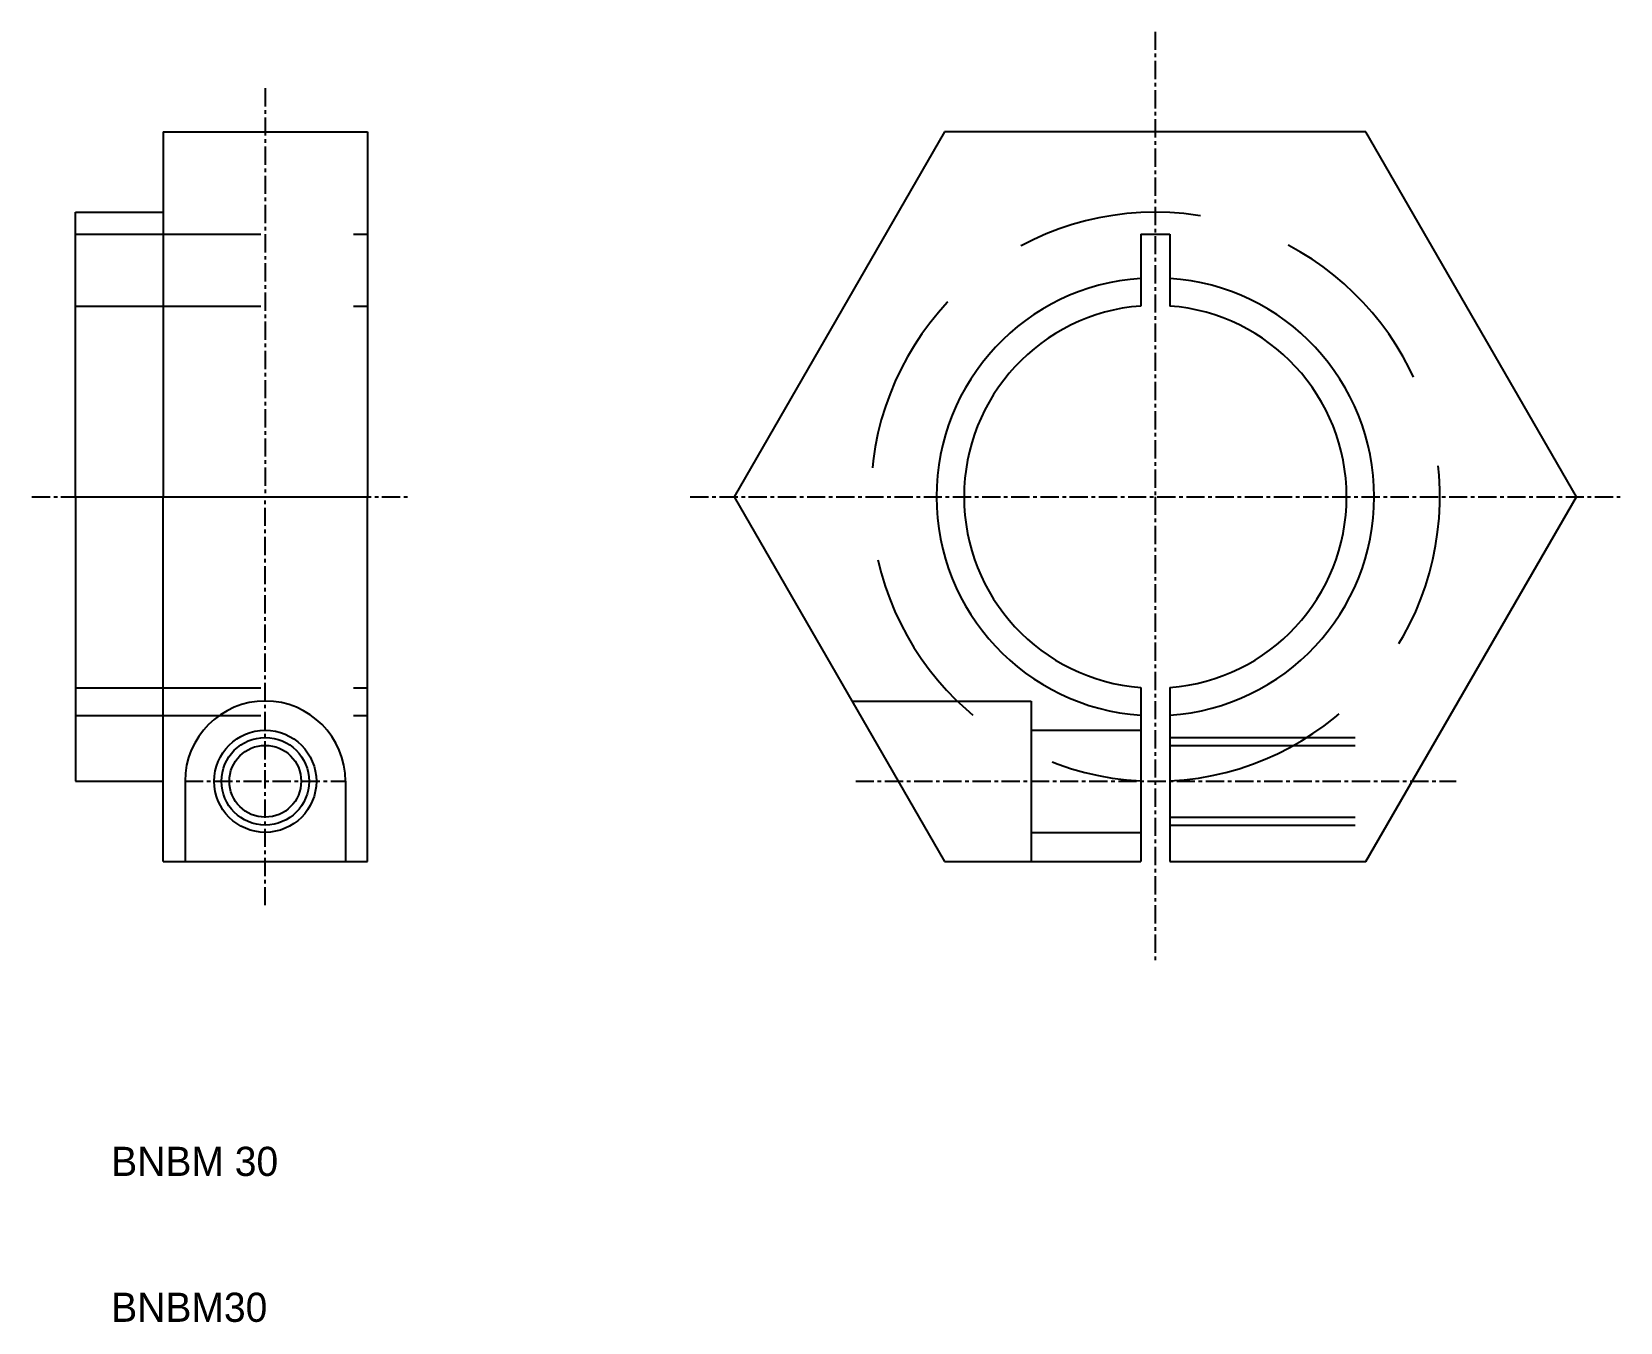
# Model space of a CAD drawing. Extents: x 106 to 215, y 65 to 153.
import ezdxf

# ---------------------------------------------------------------- set-up
doc = ezdxf.new("R2010")
doc.units = 0
doc.linetypes.add('CENTER', pattern=[2, 1.25, -0.25, 0.25, -0.25])
doc.linetypes.add('DASHED', pattern=[19.05, 12.7, -6.35])
doc.layers.get('0').update_dxf_attribs({"linetype": 'CONTINUOUS'})
doc.layers.add('CENTER', color=1, linetype='CENTER')

msp = doc.modelspace()

# ---------------------------------------------------------------- linework, layer by layer
for p, q in [((115.39, 146.09), (129.39, 146.09)), ((115.39, 146.09), (115.39, 140.59)), ((129.39, 146.09), (129.39, 121.09)), ((168.95, 146.09), (154.52, 121.09)), ((197.82, 146.09), (168.95, 146.09)), ((212.25, 121.09), (197.82, 146.09)), ((109.39, 121.09), (109.39, 140.59)), ((109.39, 140.59), (115.39, 140.59)), ((115.39, 140.59), (115.39, 121.09)), ((182.39, 139.09), (182.39, 134.16)), ((182.39, 139.09), (184.39, 139.09)), ((184.39, 139.09), (184.39, 134.16)), ((109.39, 121.09), (129.39, 121.09)), ((109.39, 121.09), (109.39, 101.59)), ((115.39, 101.59), (115.39, 121.09)), ((129.39, 96.09), (129.39, 121.09)), ((154.52, 121.09), (168.95, 96.09)), ((197.82, 96.09), (212.25, 121.09)), ((182.39, 108.02), (182.39, 96.09)), ((184.39, 108.02), (184.39, 96.09)), ((109.39, 101.59), (115.39, 101.59)), ((115.39, 96.09), (115.39, 101.59)), ((116.89, 101.59), (116.89, 96.09)), ((127.89, 101.59), (127.89, 96.09)), ((115.39, 96.09), (129.39, 96.09)), ((168.95, 96.09), (182.39, 96.09)), ((184.39, 96.09), (197.82, 96.09))]:
    msp.add_line(p, q)
at = {"color": 3, "linetype": 'DASHED'}
for p, q in [((109.39, 139.09), (129.39, 139.09)), ((109.39, 134.16), (129.39, 134.16)), ((109.39, 107.99), (129.39, 107.99)), ((162.6, 107.09), (174.89, 107.09)), ((174.89, 107.09), (174.89, 96.09)), ((109.39, 106.09), (129.39, 106.09)), ((174.89, 105.09), (182.39, 105.09)), ((184.39, 104.59), (202.73, 104.59)), ((184.39, 104.05), (202.42, 104.05)), ((184.39, 99.13), (199.58, 99.13)), ((174.89, 98.09), (182.39, 98.09)), ((184.39, 98.59), (199.26, 98.59))]:
    msp.add_line(p, q, dxfattribs=at)
for radius in [3.5, 2.46]:
    msp.add_circle((122.39, 101.59), radius)
at = {"color": 3}
msp.add_circle((122.39, 101.59), 3, dxfattribs=at)
at = {"linetype": 'DASHED'}
msp.add_arc((183.39, 121.09), 19.5, 272.9395, 267.0605, dxfattribs=at)
at = {"color": 3}
for start, end in [(93.8226, 266.1774), (273.8226, 86.1774)]:
    msp.add_arc((183.39, 121.09), 15, start, end, dxfattribs=at)
for centre, radius, start, end in [((183.39, 121.09), 13.11, 94.3761, 265.6239), ((183.39, 121.09), 13.11, 274.3761, 85.6239), ((122.39, 101.59), 5.5, 0, 180)]:
    msp.add_arc(centre, radius, start, end)
at = {"layer": 'CENTER', "color": 1, "linetype": 'CENTER'}
for p, q in [((183.39, 152.96), (183.39, 121.09)), ((122.39, 149.09), (122.39, 121.09)), ((106.39, 121.09), (132.39, 121.09)), ((122.39, 93.09), (122.39, 121.09)), ((151.52, 121.09), (215.25, 121.09)), ((183.39, 121.09), (183.39, 89.22)), ((116.89, 101.59), (127.89, 101.59)), ((162.86, 101.59), (204, 101.59))]:
    msp.add_line(p, q, dxfattribs=at)

# ---------------------------------------------------------------- texts
for s, p in [('BNBM 30', (111.83, 74.54)), ('BNBM30', (111.83, 64.54))]:
    msp.add_text(s, height=2).set_placement(p)

doc.saveas('drawing.dxf')
